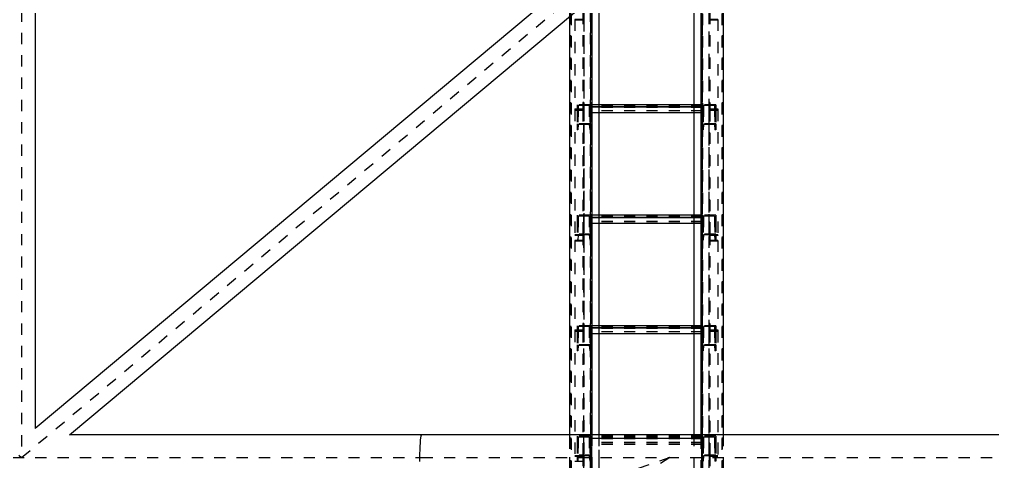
# Model space of a CAD drawing. Header units: millimetres. Extents: x 149919 to 150445, y 136651 to 136866.
# Drawn here: x 150242.76 to 150251.46, y 136693.84 to 136697.8 of the extents above; entities that cross this region are included whole.
import ezdxf

# ---------------------------------------------------------------- set-up
doc = ezdxf.new("R2010")
doc.units = ezdxf.units.MM
doc.header["$LTSCALE"] = 0.25
for name, pattern in [('CENTER', [50.8, 31.75, -6.35, 6.35, -6.35]), ('XKITLINE00', [0]), ('XKITLINE02', [4, 2, -2]), ('XKITLINE03', [6, 3, -1, 1, -1])]:
    doc.linetypes.add(name, pattern=pattern)

# ---------------------------------------------------------------- blocks, each defined once
blk = doc.blocks.new('çatıı')
at = {"color": 1, "linetype": 'XKITLINE03'}
for p, q in [((10599, 4258.02), (10599, 5897.87)), ((10605, 4260.27), (10605, 5900.27)), ((10705, 5900.27), (10705, 4260.27)), ((10710.99, 4258.02), (10711, 5897.87)), ((10599.01, 4741.53), (10599.01, 4661.38)), ((10710.99, 4661.38), (10710.99, 4741.53)), ((10605.02, 4665.91), (10605.02, 4649.03)), ((10605.02, 4664.1), (10705, 4664.1)), ((10705, 4649.03), (10705, 4665.91)), ((10599.01, 4661.38), (10599.01, 4549.56)), ((10710.99, 4549.56), (10710.99, 4661.38)), ((10605.02, 4567.05), (10605.02, 4550.17)), ((10705, 4550.17), (10705, 4567.05)), ((10605.02, 4565.24), (10705, 4565.24)), ((10599.01, 4543.81), (10599.01, 4463.67)), ((10710.99, 4463.67), (10710.99, 4543.81)), ((10599.01, 4463.67), (10599.01, 4351.84)), ((10605.02, 4468.2), (10605.02, 4451.31)), ((10605.02, 4466.39), (10705, 4466.39)), ((10705, 4451.31), (10705, 4468.2)), ((10710.99, 4351.84), (10710.99, 4463.67)), ((10605.02, 4369.34), (10605.02, 4352.46)), ((10605.02, 4367.53), (10705, 4367.53)), ((10705, 4352.46), (10705, 4369.34))]:
    blk.add_line(p, q, dxfattribs=at)
at = {"color": 116, "linetype": 'XKITLINE02', "true_color": 0x136734}
for p, q in [((10605, 5900.27), (10605, 4257.26)), ((10605.85, 5900.07), (10605.85, 4257.47)), ((10704.15, 5898.21), (10704.15, 4257.47)), ((10705, 5898.21), (10705, 4257.26)), ((10612.5, 5897.39), (10612.5, 4260.15)), ((10586.3, 5888.14), (10586.3, 4204.83)), ((10587.15, 5888.14), (10587.15, 4205.79)), ((10587.68, 5887.3), (10587.69, 4203.68)), ((10604.92, 5887.3), (10604.92, 4186.75)), ((10605.45, 5888.14), (10605.45, 4187.82)), ((10703.7, 5888.14), (10703.69, 4320.34)), ((10704.55, 5888.14), (10704.54, 4258.3)), ((10705.08, 5887.3), (10705.07, 4257.8)), ((10722.31, 5887.3), (10722.31, 4257.8)), ((10722.85, 5888.14), (10722.84, 4258.3)), ((10598.21, 4742.19), (10591.01, 4742.19)), ((10591.01, 4742.19), (10591.01, 4741.53)), ((10591.01, 4742.19), (10591.01, 4661.38)), ((10599.01, 4741.53), (10591.01, 4741.53)), ((10598.21, 4748.11), (10598.21, 4742.19)), ((10598.21, 4748.11), (10598.21, 4662.04)), ((10599.01, 4748.11), (10599.01, 4741.53)), ((10599.01, 4748.11), (10599.01, 4661.38)), ((10710.99, 4748.11), (10710.99, 4661.38)), ((10718.99, 4741.53), (10710.99, 4741.53)), ((10711.79, 4748.11), (10711.79, 4662.04)), ((10718.99, 4742.19), (10711.79, 4742.19)), ((10718.99, 4742.19), (10718.99, 4661.38)), ((10593.02, 4665.91), (10593.02, 4660.47)), ((10605.02, 4665.91), (10593.02, 4665.91)), ((10593.02, 4665.91), (10593.02, 4649.03)), ((10594.08, 4665.22), (10593.7, 4660.47)), ((10603.95, 4665.22), (10594.08, 4665.22)), ((10594.08, 4665.22), (10594.08, 4648.34)), ((10599.01, 4667.97), (10598.21, 4667.97)), ((10603.95, 4665.22), (10604.34, 4660.47)), ((10603.95, 4665.22), (10603.95, 4648.34)), ((10605.02, 4665.91), (10605.02, 4660.47)), ((10605.02, 4665.91), (10605.02, 4649.03)), ((10605.02, 4665.91), (10605.02, 4658.67)), ((10612.5, 4665.91), (10605.02, 4665.91)), ((10705, 4665.06), (10605.02, 4665.06)), ((10612.5, 4664.1), (10605.02, 4664.1)), ((10705, 4663.57), (10605.02, 4663.57)), ((10705, 4665.91), (10697.5, 4665.91)), ((10705, 4664.1), (10697.5, 4664.1)), ((10705, 4665.91), (10705, 4649.03)), ((10705, 4665.91), (10705, 4660.47)), ((10717, 4665.91), (10705, 4665.91)), ((10705, 4665.91), (10705, 4658.67)), ((10706.06, 4665.22), (10705.68, 4660.47)), ((10706.06, 4665.22), (10706.06, 4648.34)), ((10715.93, 4665.22), (10706.06, 4665.22)), ((10710.99, 4667.97), (10710.99, 4661.38)), ((10711.79, 4667.97), (10710.99, 4667.97)), ((10711.79, 4667.97), (10711.79, 4662.04)), ((10715.93, 4665.22), (10715.93, 4648.34)), ((10715.93, 4665.22), (10716.32, 4660.47)), ((10717, 4665.91), (10717, 4649.03)), ((10717, 4665.91), (10717, 4660.47)), ((10598.21, 4662.04), (10591.01, 4662.04)), ((10599.01, 4661.38), (10591.01, 4661.38)), ((10591.01, 4661.38), (10591.01, 4660.89)), ((10599.01, 4661.38), (10591.01, 4661.38)), ((10591.01, 4661.38), (10591.01, 4549.07)), ((10598.21, 4660.89), (10591.01, 4660.89)), ((10593.7, 4660.47), (10593.02, 4660.47)), ((10593.02, 4660.47), (10593.02, 4643.59)), ((10593.7, 4660.47), (10593.7, 4643.59)), ((10598.21, 4660.89), (10598.21, 4656.47)), ((10598.21, 4660.89), (10598.21, 4544.65)), ((10599.01, 4656.47), (10598.21, 4656.47)), ((10599.01, 4661.38), (10599.01, 4544.65)), ((10605.02, 4660.47), (10604.34, 4660.47)), ((10604.34, 4660.47), (10604.34, 4643.59)), ((10605.02, 4660.47), (10605.02, 4643.59)), ((10705, 4660.47), (10605.02, 4660.47)), ((10705, 4660.37), (10605.02, 4660.37)), ((10705, 4658.77), (10605.02, 4658.77)), ((10612.5, 4658.67), (10605.02, 4658.67)), ((10705, 4658.67), (10697.5, 4658.67)), ((10705, 4660.47), (10705, 4643.59)), ((10705.68, 4660.47), (10705, 4660.47)), ((10705.68, 4660.47), (10705.68, 4643.59)), ((10718.99, 4661.38), (10710.99, 4661.38)), ((10710.99, 4661.38), (10710.99, 4544.65)), ((10718.99, 4661.38), (10710.99, 4661.38)), ((10711.79, 4656.47), (10710.99, 4656.47)), ((10718.99, 4662.04), (10711.79, 4662.04)), ((10711.79, 4660.89), (10711.79, 4544.65)), ((10718.99, 4660.89), (10711.79, 4660.89)), ((10716.32, 4660.47), (10716.32, 4643.59)), ((10717, 4660.47), (10716.32, 4660.47)), ((10717, 4660.47), (10717, 4643.59)), ((10718.99, 4662.04), (10718.99, 4661.38)), ((10718.99, 4661.38), (10718.99, 4549.07)), ((10593.02, 4649.03), (10593.02, 4643.59)), ((10605.02, 4649.03), (10593.02, 4649.03)), ((10594.08, 4648.34), (10593.7, 4643.59)), ((10603.95, 4648.34), (10594.08, 4648.34)), ((10599.01, 4649.03), (10599.01, 4549.56)), ((10603.95, 4648.34), (10604.34, 4643.59)), ((10605.02, 4649.03), (10605.02, 4643.59)), ((10705, 4649.03), (10705, 4643.59)), ((10717, 4649.03), (10705, 4649.03)), ((10706.06, 4648.34), (10705.68, 4643.59)), ((10715.93, 4648.34), (10706.06, 4648.34)), ((10715.93, 4648.34), (10716.32, 4643.59)), ((10717, 4649.03), (10717, 4643.59)), ((10593.7, 4643.59), (10593.02, 4643.59)), ((10605.02, 4643.59), (10604.34, 4643.59)), ((10705.68, 4643.59), (10705, 4643.59)), ((10717, 4643.59), (10716.32, 4643.59)), ((10593.02, 4567.05), (10593.02, 4561.62)), ((10605.02, 4567.05), (10593.02, 4567.05)), ((10593.02, 4567.05), (10593.02, 4549.56)), ((10605.02, 4567.05), (10605.02, 4559.81)), ((10612.5, 4567.05), (10605.02, 4567.05)), ((10605.02, 4567.05), (10605.02, 4561.62)), ((10605.02, 4567.05), (10605.02, 4550.17)), ((10705, 4567.05), (10697.5, 4567.05)), ((10705, 4567.05), (10705, 4559.81)), ((10705, 4567.05), (10705, 4550.17)), ((10705, 4567.05), (10705, 4561.62)), ((10717, 4567.05), (10705, 4567.05)), ((10717, 4567.05), (10717, 4550.17)), ((10717, 4567.05), (10717, 4561.62)), ((10593.7, 4561.62), (10593.02, 4561.62)), ((10593.02, 4561.62), (10593.02, 4544.73)), ((10594.08, 4566.36), (10593.7, 4561.62)), ((10593.7, 4561.62), (10593.7, 4544.73)), ((10603.95, 4566.36), (10594.08, 4566.36)), ((10594.08, 4566.36), (10594.08, 4549.48)), ((10603.95, 4566.36), (10604.34, 4561.62)), ((10603.95, 4566.36), (10603.95, 4549.48)), ((10605.02, 4561.62), (10604.34, 4561.62)), ((10604.34, 4561.62), (10604.34, 4544.73)), ((10705, 4566.2), (10605.02, 4566.2)), ((10612.5, 4565.24), (10605.02, 4565.24)), ((10705, 4564.71), (10605.02, 4564.71)), ((10705, 4561.62), (10605.02, 4561.62)), ((10605.02, 4561.62), (10605.02, 4544.73)), ((10705, 4561.51), (10605.02, 4561.51)), ((10705, 4559.91), (10605.02, 4559.91)), ((10612.5, 4559.81), (10605.02, 4559.81)), ((10705, 4565.24), (10697.5, 4565.24)), ((10705, 4559.81), (10697.5, 4559.81)), ((10705, 4561.62), (10705, 4544.73)), ((10705.68, 4561.62), (10705, 4561.62)), ((10706.06, 4566.36), (10705.68, 4561.62)), ((10705.68, 4561.62), (10705.68, 4544.73)), ((10706.06, 4566.36), (10706.06, 4549.48)), ((10715.93, 4566.36), (10706.06, 4566.36)), ((10715.93, 4566.36), (10715.93, 4549.48)), ((10715.93, 4566.36), (10716.32, 4561.62)), ((10716.32, 4561.62), (10716.32, 4544.73)), ((10717, 4561.62), (10716.32, 4561.62)), ((10717, 4561.62), (10717, 4544.73)), ((10599.01, 4549.56), (10591.01, 4549.56)), ((10605.02, 4550.17), (10593.02, 4550.17)), ((10594.08, 4549.48), (10593.7, 4544.73)), ((10603.95, 4549.48), (10594.08, 4549.48)), ((10599.01, 4550.4), (10598.21, 4550.4)), ((10598.21, 4550.4), (10598.21, 4544.47)), ((10598.21, 4550.4), (10598.21, 4464.33)), ((10599.01, 4550.4), (10599.01, 4543.81)), ((10599.01, 4550.4), (10599.01, 4463.67)), ((10603.95, 4549.48), (10604.34, 4544.73)), ((10605.02, 4550.17), (10605.02, 4544.73)), ((10705, 4550.17), (10705, 4544.73)), ((10717, 4550.17), (10705, 4550.17)), ((10706.06, 4549.48), (10705.68, 4544.73)), ((10715.93, 4549.48), (10706.06, 4549.48)), ((10710.99, 4550.4), (10710.99, 4463.67)), ((10711.79, 4550.4), (10710.99, 4550.4)), ((10710.99, 4549.56), (10710.99, 4544.65)), ((10718.99, 4549.56), (10710.99, 4549.56)), ((10711.79, 4550.4), (10711.79, 4464.33)), ((10715.93, 4549.48), (10716.32, 4544.73)), ((10717, 4550.17), (10717, 4544.73)), ((10718.99, 4549.56), (10718.99, 4549.07)), ((10598.21, 4549.07), (10591.01, 4549.07)), ((10598.21, 4544.47), (10591.01, 4544.47)), ((10591.01, 4544.47), (10591.01, 4543.81)), ((10591.01, 4544.47), (10591.01, 4463.67)), ((10599.01, 4543.81), (10591.01, 4543.81)), ((10593.7, 4544.73), (10593.02, 4544.73)), ((10599.01, 4544.65), (10598.21, 4544.65)), ((10605.02, 4544.73), (10604.34, 4544.73)), ((10705.68, 4544.73), (10705, 4544.73)), ((10711.79, 4544.65), (10710.99, 4544.65)), ((10718.99, 4543.81), (10710.99, 4543.81)), ((10711.79, 4549.07), (10711.79, 4544.65)), ((10718.99, 4549.07), (10711.79, 4549.07)), ((10718.99, 4544.47), (10711.79, 4544.47)), ((10717, 4544.73), (10716.32, 4544.73)), ((10718.99, 4544.47), (10718.99, 4463.67)), ((10598.21, 4464.33), (10591.01, 4464.33)), ((10591.01, 4463.67), (10591.01, 4463.18)), ((10599.01, 4463.67), (10591.01, 4463.67)), ((10591.01, 4463.67), (10591.01, 4351.35)), ((10599.01, 4463.67), (10591.01, 4463.67)), ((10598.21, 4463.18), (10591.01, 4463.18)), ((10593.02, 4468.2), (10593.02, 4462.76)), ((10605.02, 4468.2), (10593.02, 4468.2)), ((10593.02, 4468.2), (10593.02, 4451.31)), ((10593.7, 4462.76), (10593.02, 4462.76)), ((10593.02, 4462.76), (10593.02, 4445.88)), ((10594.08, 4467.5), (10593.7, 4462.76)), ((10593.7, 4462.76), (10593.7, 4445.88)), ((10603.95, 4467.5), (10594.08, 4467.5)), ((10594.08, 4467.5), (10594.08, 4450.62)), ((10599.01, 4470.25), (10598.21, 4470.25)), ((10598.21, 4463.18), (10598.21, 4458.76)), ((10598.21, 4463.18), (10598.21, 4346.93)), ((10599.01, 4463.67), (10599.01, 4458.76)), ((10599.01, 4463.67), (10599.01, 4346.93)), ((10603.95, 4467.5), (10604.34, 4462.76)), ((10603.95, 4467.5), (10603.95, 4450.62)), ((10605.02, 4462.76), (10604.34, 4462.76)), ((10604.34, 4462.76), (10604.34, 4445.88)), ((10605.02, 4468.2), (10605.02, 4460.95)), ((10612.5, 4468.2), (10605.02, 4468.2)), ((10605.02, 4468.2), (10605.02, 4462.76)), ((10605.02, 4468.2), (10605.02, 4451.31)), ((10705, 4467.34), (10605.02, 4467.34)), ((10612.5, 4466.39), (10605.02, 4466.39)), ((10705, 4465.86), (10605.02, 4465.86)), ((10705, 4462.76), (10605.02, 4462.76)), ((10605.02, 4462.76), (10605.02, 4445.88)), ((10705, 4462.66), (10605.02, 4462.66)), ((10705, 4468.2), (10697.5, 4468.2)), ((10705, 4466.39), (10697.5, 4466.39)), ((10705, 4468.2), (10705, 4460.95)), ((10705, 4468.2), (10705, 4451.31)), ((10705, 4468.2), (10705, 4462.76)), ((10717, 4468.2), (10705, 4468.2)), ((10705, 4462.76), (10705, 4445.88)), ((10705.68, 4462.76), (10705, 4462.76)), ((10706.06, 4467.5), (10705.68, 4462.76)), ((10705.68, 4462.76), (10705.68, 4445.88)), ((10706.06, 4467.5), (10706.06, 4450.62)), ((10715.93, 4467.5), (10706.06, 4467.5)), ((10710.99, 4470.25), (10710.99, 4463.67)), ((10711.79, 4470.25), (10710.99, 4470.25)), ((10718.99, 4463.67), (10710.99, 4463.67)), ((10710.99, 4463.67), (10710.99, 4346.93)), ((10718.99, 4463.67), (10710.99, 4463.67)), ((10711.79, 4470.25), (10711.79, 4464.33)), ((10718.99, 4464.33), (10711.79, 4464.33)), ((10711.79, 4463.18), (10711.79, 4346.93)), ((10718.99, 4463.18), (10711.79, 4463.18)), ((10715.93, 4467.5), (10715.93, 4450.62)), ((10715.93, 4467.5), (10716.32, 4462.76)), ((10716.32, 4462.76), (10716.32, 4445.88)), ((10717, 4462.76), (10716.32, 4462.76)), ((10717, 4468.2), (10717, 4451.31)), ((10717, 4468.2), (10717, 4462.76)), ((10717, 4462.76), (10717, 4445.88)), ((10718.99, 4464.33), (10718.99, 4463.67)), ((10718.99, 4463.67), (10718.99, 4351.35)), ((10718.99, 4463.18), (10718.99, 4351.35)), ((10599.01, 4458.76), (10598.21, 4458.76)), ((10705, 4461.05), (10605.02, 4461.05)), ((10612.5, 4460.95), (10605.02, 4460.95)), ((10705, 4460.95), (10697.5, 4460.95)), ((10711.79, 4458.76), (10710.99, 4458.76)), ((10593.02, 4451.31), (10593.02, 4445.88)), ((10605.02, 4451.31), (10593.02, 4451.31)), ((10593.7, 4445.88), (10593.02, 4445.88)), ((10594.08, 4450.62), (10593.7, 4445.88)), ((10603.95, 4450.62), (10594.08, 4450.62)), ((10603.95, 4450.62), (10604.34, 4445.88)), ((10605.02, 4445.88), (10604.34, 4445.88)), ((10605.02, 4451.31), (10605.02, 4445.88)), ((10705, 4451.31), (10705, 4445.88)), ((10717, 4451.31), (10705, 4451.31)), ((10705.68, 4445.88), (10705, 4445.88)), ((10706.06, 4450.62), (10705.68, 4445.88)), ((10715.93, 4450.62), (10706.06, 4450.62)), ((10715.93, 4450.62), (10716.32, 4445.88)), ((10717, 4445.88), (10716.32, 4445.88)), ((10717, 4451.31), (10717, 4445.88)), ((10586.3, 4370.57), (10586.3, 4307.64)), ((10593.02, 4369.34), (10593.02, 4363.9)), ((10605.02, 4369.34), (10593.02, 4369.34)), ((10593.02, 4369.34), (10593.02, 4352.46)), ((10594.08, 4368.65), (10593.7, 4363.9)), ((10603.95, 4368.65), (10594.08, 4368.65)), ((10594.08, 4368.65), (10594.08, 4351.76)), ((10603.95, 4368.65), (10604.34, 4363.9)), ((10603.95, 4368.65), (10603.95, 4351.76)), ((10605.02, 4369.34), (10605.02, 4363.9)), ((10605.02, 4369.34), (10605.02, 4352.46)), ((10605.02, 4369.34), (10605.02, 4362.09)), ((10705, 4369.34), (10605.02, 4369.34)), ((10705, 4368.49), (10605.02, 4368.49)), ((10705, 4367.53), (10605.02, 4367.53)), ((10705, 4367), (10605.02, 4367)), ((10606.3, 4370.57), (10606.3, 4294.24)), ((10612.5, 4370.57), (10612.5, 4257.39)), ((10697.5, 4370.57), (10697.5, 4257.26)), ((10705, 4369.34), (10705, 4352.46)), ((10705, 4369.34), (10705, 4363.9)), ((10717, 4369.34), (10705, 4369.34)), ((10705, 4369.34), (10705, 4362.09)), ((10706.06, 4368.65), (10705.68, 4363.9)), ((10706.06, 4368.65), (10706.06, 4351.76)), ((10715.93, 4368.65), (10706.06, 4368.65)), ((10715.93, 4368.65), (10715.93, 4351.76)), ((10715.93, 4368.65), (10716.32, 4363.9)), ((10717, 4369.34), (10717, 4352.46)), ((10717, 4369.34), (10717, 4363.9)), ((10723.69, 4370.57), (10723.69, 4258.3)), ((10593.7, 4363.9), (10593.02, 4363.9)), ((10593.02, 4363.9), (10593.02, 4347.02)), ((10593.7, 4363.9), (10593.7, 4347.02)), ((10605.02, 4363.9), (10604.34, 4363.9)), ((10604.34, 4363.9), (10604.34, 4347.02)), ((10605.02, 4363.9), (10605.02, 4347.02)), ((10705, 4363.9), (10605.02, 4363.9)), ((10705, 4363.8), (10605.02, 4363.8)), ((10705, 4362.2), (10605.02, 4362.2)), ((10705, 4362.09), (10605.02, 4362.09)), ((10705, 4363.9), (10705, 4347.02)), ((10705.68, 4363.9), (10705, 4363.9)), ((10705.68, 4363.9), (10705.68, 4347.02)), ((10716.32, 4363.9), (10716.32, 4347.02)), ((10717, 4363.9), (10716.32, 4363.9)), ((10717, 4363.9), (10717, 4347.02)), ((10599.01, 4351.84), (10591.01, 4351.84)), ((10598.21, 4351.35), (10591.01, 4351.35)), ((10593.02, 4352.46), (10593.02, 4347.02)), ((10605.02, 4352.46), (10593.02, 4352.46)), ((10594.08, 4351.76), (10593.7, 4347.02)), ((10603.95, 4351.76), (10594.08, 4351.76)), ((10599.01, 4352.68), (10598.21, 4352.68)), ((10598.21, 4352.68), (10598.21, 4346.76)), ((10598.21, 4352.68), (10598.21, 4266.61)), ((10599.01, 4352.68), (10599.01, 4343.74)), ((10599.01, 4352.68), (10599.01, 4265.95)), ((10603.95, 4351.76), (10604.34, 4347.02)), ((10605.02, 4352.46), (10605.02, 4347.02)), ((10705, 4352.46), (10705, 4347.02)), ((10717, 4352.46), (10705, 4352.46)), ((10706.06, 4351.76), (10705.68, 4347.02)), ((10715.93, 4351.76), (10706.06, 4351.76)), ((10710.99, 4352.68), (10710.99, 4265.95)), ((10711.79, 4352.68), (10710.99, 4352.68)), ((10718.99, 4351.84), (10710.99, 4351.84)), ((10711.79, 4352.68), (10711.79, 4266.61)), ((10711.79, 4351.35), (10711.79, 4346.93)), ((10718.99, 4351.35), (10711.79, 4351.35)), ((10715.93, 4351.76), (10716.32, 4347.02)), ((10717, 4352.46), (10717, 4347.02)), ((10598.21, 4346.76), (10591.01, 4346.76)), ((10593.7, 4347.02), (10593.02, 4347.02)), ((10599.01, 4346.93), (10598.21, 4346.93)), ((10605.02, 4347.02), (10604.34, 4347.02)), ((10705.68, 4347.02), (10705, 4347.02)), ((10711.79, 4346.93), (10710.99, 4346.93)), ((10717, 4347.02), (10716.32, 4347.02))]:
    blk.add_line(p, q, dxfattribs=at)
at = {"color": 8, "linetype": 'CENTER'}
for p, q in [((8366.94, 5810.27), (10096.38, 4350.27)), ((10096.38, 4350.27), (11840, 5810.27)), ((10096.38, 5810.27), (10096.38, 4350.27)), ((9008.64, 4350.27), (10454.11, 4350.27)), ((10676.04, 4350.27), (10385.47, 4170.27)), ((10676.04, 4350.27), (10437.62, 4267.77)), ((10454.12, 4350.27), (11840, 4350.27))]:
    blk.add_line(p, q, dxfattribs=at)
at = {"color": 8, "linetype": 'XKITLINE00'}
for p, q in [((10108.56, 5784.19), (10108.56, 4376.36)), ((11763.8, 5762.36), (10108.5, 4376.31)), ((11763.8, 5730.58), (10139.3, 4370.33)), ((10454.12, 4370.57), (10139.6, 4370.57)), ((10453.19, 4367.86), (10452.92, 4365.83)), ((10453.48, 4369.35), (10453.19, 4367.86)), ((10453.8, 4370.27), (10453.48, 4369.35)), ((10453.79, 4370.27), (10453.48, 4369.35)), ((10454.12, 4370.57), (10453.79, 4370.27)), ((10454.12, 4370.57), (10453.8, 4370.27)), ((11718.31, 4370.57), (10454.12, 4370.57)), ((10452.51, 4360.42), (10452.37, 4357.22)), ((10452.7, 4363.32), (10452.51, 4360.42)), ((10452.92, 4365.83), (10452.7, 4363.32)), ((10452.29, 4353.8), (10452.26, 4350.27)), ((10452.26, 4350.27), (10452.29, 4346.75)), ((10452.37, 4357.22), (10452.29, 4353.8))]:
    blk.add_line(p, q, dxfattribs=at)
at = {"color": 7, "linetype": 'XKITLINE00'}
for p, q in [((10723.69, 4859.66), (10723.69, 4370.57)), ((10697.5, 4837.72), (10697.5, 4370.57)), ((10703.69, 4842.91), (10703.69, 4370.57)), ((10606.3, 4761.36), (10606.3, 4370.57)), ((10612.5, 4766.55), (10612.5, 4370.57)), ((10586.3, 4744.62), (10586.3, 4370.57)), ((10697.5, 4665.91), (10612.5, 4665.91)), ((10697.5, 4664.1), (10612.5, 4664.1)), ((10697.5, 4658.67), (10612.5, 4658.67)), ((10697.5, 4567.05), (10612.5, 4567.05)), ((10697.5, 4565.24), (10612.5, 4565.24)), ((10697.5, 4559.81), (10612.5, 4559.81)), ((10697.5, 4468.2), (10612.5, 4468.2)), ((10697.5, 4466.39), (10612.5, 4466.39)), ((10697.5, 4460.95), (10612.5, 4460.95))]:
    blk.add_line(p, q, dxfattribs=at)
at = {"color": 1, "linetype": 'XKITLINE00'}
for centre in [(10599.01, 4741.53), (10710.99, 4741.53), (10605.02, 4665.91), (10605.02, 4664.1), (10705, 4665.91), (10705, 4664.1), (10599.01, 4661.38), (10599.01, 4661.38), (10710.99, 4661.38), (10710.99, 4661.38), (10605.02, 4649.03), (10705, 4649.03), (10605.02, 4567.05), (10705, 4567.05), (10605.02, 4565.24), (10705, 4565.24), (10599.01, 4549.56), (10605.02, 4550.17), (10705, 4550.17), (10710.99, 4549.56), (10599.01, 4543.81), (10710.99, 4543.81), (10599.01, 4463.67), (10599.01, 4463.67), (10605.02, 4468.2), (10605.02, 4466.39), (10705, 4468.2), (10705, 4466.39), (10710.99, 4463.67), (10710.99, 4463.67), (10605.02, 4451.31), (10705, 4451.31), (10605.02, 4369.34), (10605.02, 4367.53), (10705, 4369.34), (10705, 4367.53), (10599.01, 4351.84), (10605.02, 4352.46), (10705, 4352.46), (10710.99, 4351.84)]:
    blk.add_circle(centre, 0.05, dxfattribs=at)
at = {"color": 8, "linetype": 'XKITLINE00'}
for centre in [(10096.38, 4350.27), (10096.38, 4350.27), (10096.38, 4350.27), (10454.11, 4350.27), (10454.12, 4350.27), (10676.04, 4350.27), (10676.04, 4350.27)]:
    blk.add_circle(centre, 0.05, dxfattribs=at)

msp = doc.modelspace()

# ---------------------------------------------------------------- block references
at = {"xscale": 0.009999943142843078, "yscale": 0.009999943142843078, "zscale": 0.009999943142843078}
msp.add_blockref('çatıı', (150141.8141, 136650.3731), dxfattribs=at)

doc.saveas('drawing.dxf')
